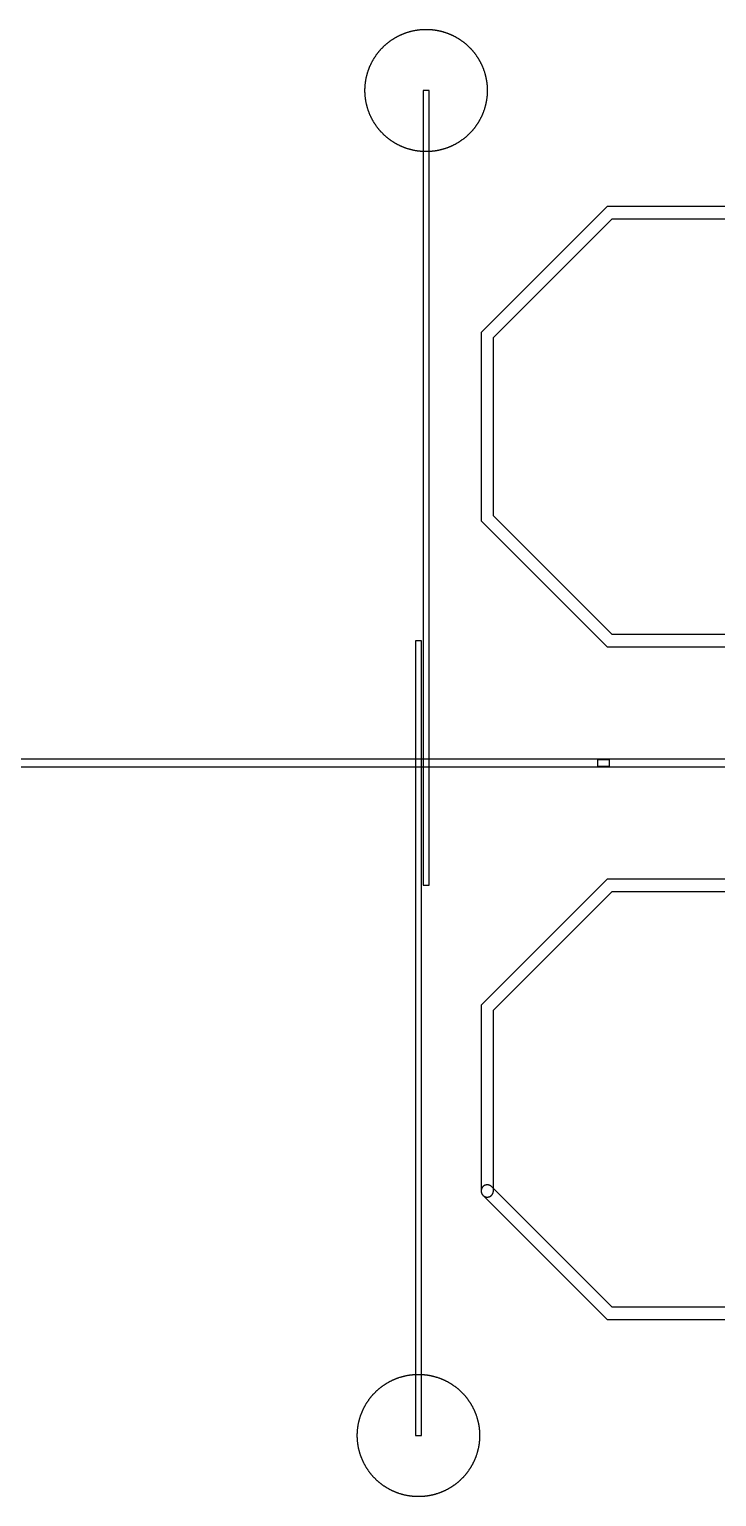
# Model space of a CAD drawing. Extents: x -44500 to 44500, y -47000 to 47000.
# Drawn here: x -12488 to -1249, y -47000 to -23000 of the extents above; entities that cross this region are included whole.
import ezdxf

# ---------------------------------------------------------------- set-up
doc = ezdxf.new("R2010")
doc.units = 0
doc.layers.add('Active', color=80, linetype='CONTINUOUS')
doc.layers.add('Metal1', color=160, linetype='CONTINUOUS')

msp = doc.modelspace()

# ---------------------------------------------------------------- linework, layer by layer
at = {"layer": 'Active'}
for points in [[(-5000.1, -24014.1), (-5000.4, -24028.2), (-5000.9, -24042.3), (-5001.6, -24056.35), (-5002.05, -24063.4), (-5002.5, -24070.4), (-5003, -24077.4), (-5003.6, -24084.45), (-5004.2, -24091.45), (-5004.9, -24098.5), (-5005.6, -24105.5), (-5006.35, -24112.5), (-5008.05, -24126.5), (-5008.95, -24133.45), (-5009.95, -24140.45), (-5010.95, -24147.4), (-5012, -24154.35), (-5013.1, -24161.3), (-5014.3, -24168.3), (-5015.5, -24175.2), (-5016.75, -24182.15), (-5018.05, -24189.05), (-5019.4, -24196), (-5020.8, -24202.85), (-5022.25, -24209.75), (-5023.75, -24216.6), (-5025.3, -24223.5), (-5026.9, -24230.35), (-5028.55, -24237.2), (-5030.25, -24244.05), (-5032, -24250.9), (-5033.8, -24257.7), (-5035.65, -24264.5), (-5037.5, -24271.25), (-5039.45, -24278.05), (-5041.45, -24284.85), (-5043.45, -24291.55), (-5045.55, -24298.3), (-5047.65, -24305), (-5052.05, -24318.4), (-5054.35, -24325.1), (-5056.65, -24331.75), (-5059, -24338.35), (-5061.4, -24345), (-5063.85, -24351.6), (-5066.35, -24358.15), (-5068.9, -24364.75), (-5071.5, -24371.3), (-5074.1, -24377.75), (-5076.8, -24384.3), (-5079.55, -24390.85), (-5082.3, -24397.25), (-5085.15, -24403.75), (-5088, -24410.15), (-5090.9, -24416.55), (-5093.85, -24422.95), (-5096.85, -24429.3), (-5099.9, -24435.65), (-5103, -24442), (-5106.15, -24448.35), (-5109.35, -24454.65), (-5112.55, -24460.9), (-5115.8, -24467.1), (-5119.1, -24473.3), (-5122.5, -24479.55), (-5125.85, -24485.65), (-5129.3, -24491.8), (-5132.8, -24497.95), (-5136.35, -24504.05), (-5139.9, -24510.1), (-5143.55, -24516.2), (-5147.15, -24522.15), (-5150.85, -24528.15), (-5154.65, -24534.2), (-5158.4, -24540.1), (-5162.25, -24546.05), (-5166.1, -24551.9), (-5170, -24557.75), (-5173.95, -24563.55), (-5177.95, -24569.4), (-5182, -24575.2), (-5186.05, -24580.9), (-5190.15, -24586.6), (-5194.3, -24592.3), (-5198.5, -24597.95), (-5202.75, -24603.6), (-5207, -24609.2), (-5211.3, -24614.75), (-5215.65, -24620.3), (-5220.05, -24625.8), (-5224.5, -24631.3), (-5228.95, -24636.75), (-5233.45, -24642.15), (-5238, -24647.55), (-5242.6, -24652.95), (-5247.2, -24658.2), (-5251.85, -24663.5), (-5256.55, -24668.75), (-5261.3, -24674), (-5266.05, -24679.2), (-5270.8, -24684.3), (-5275.7, -24689.45), (-5280.55, -24694.5), (-5285.45, -24699.55), (-5290.4, -24704.6), (-5295.4, -24709.6), (-5300.45, -24714.55), (-5305.5, -24719.45), (-5310.55, -24724.3), (-5315.7, -24729.2), (-5320.8, -24733.95), (-5326, -24738.7), (-5331.25, -24743.45), (-5336.5, -24748.15), (-5341.8, -24752.8), (-5347.05, -24757.4), (-5352.45, -24762), (-5357.85, -24766.55), (-5363.25, -24771.05), (-5368.7, -24775.5), (-5374.2, -24779.95), (-5379.7, -24784.35), (-5385.25, -24788.7), (-5390.8, -24793), (-5396.4, -24797.25), (-5402.05, -24801.5), (-5407.7, -24805.7), (-5413.4, -24809.85), (-5419.1, -24813.95), (-5424.8, -24818), (-5430.6, -24822.05), (-5436.45, -24826.05), (-5442.25, -24830), (-5448.1, -24833.9), (-5453.95, -24837.75), (-5459.9, -24841.6), (-5465.8, -24845.35), (-5471.85, -24849.15), (-5477.85, -24852.85), (-5483.8, -24856.45), (-5489.9, -24860.1), (-5495.95, -24863.65), (-5502.05, -24867.2), (-5508.2, -24870.7), (-5514.35, -24874.15), (-5520.45, -24877.5), (-5526.7, -24880.9), (-5532.9, -24884.2), (-5539.1, -24887.45), (-5545.35, -24890.65), (-5551.65, -24893.85), (-5558, -24897), (-5564.35, -24900.1), (-5570.7, -24903.15), (-5577.05, -24906.15), (-5583.45, -24909.1), (-5589.85, -24912), (-5596.25, -24914.85), (-5602.75, -24917.7), (-5609.15, -24920.45), (-5615.7, -24923.2), (-5622.25, -24925.9), (-5628.7, -24928.5), (-5635.25, -24931.1), (-5641.85, -24933.65), (-5648.4, -24936.15), (-5655, -24938.6), (-5661.65, -24941), (-5668.25, -24943.35), (-5674.9, -24945.65), (-5681.6, -24947.95), (-5695, -24952.35), (-5701.7, -24954.45), (-5708.45, -24956.55), (-5715.15, -24958.55), (-5721.95, -24960.55), (-5728.75, -24962.5), (-5735.5, -24964.35), (-5742.3, -24966.2), (-5749.1, -24968), (-5755.95, -24969.75), (-5762.8, -24971.45), (-5769.65, -24973.1), (-5776.5, -24974.7), (-5783.4, -24976.25), (-5790.25, -24977.75), (-5797.15, -24979.2), (-5804, -24980.6), (-5810.95, -24981.95), (-5817.85, -24983.25), (-5824.8, -24984.5), (-5831.7, -24985.7), (-5838.7, -24986.9), (-5845.65, -24988), (-5852.6, -24989.05), (-5859.55, -24990.05), (-5866.55, -24991.05), (-5873.5, -24991.95), (-5887.5, -24993.65), (-5894.5, -24994.4), (-5901.5, -24995.1), (-5908.55, -24995.8), (-5915.55, -24996.4), (-5922.6, -24997), (-5929.6, -24997.5), (-5936.6, -24997.95), (-5943.65, -24998.4), (-5957.7, -24999.1), (-5971.8, -24999.6), (-5985.9, -24999.9), (-6000, -25000), (-6014.1, -24999.9), (-6028.2, -24999.6), (-6042.3, -24999.1), (-6056.35, -24998.4), (-6063.4, -24997.95), (-6070.4, -24997.5), (-6077.4, -24997), (-6084.45, -24996.4), (-6091.45, -24995.8), (-6098.5, -24995.1), (-6105.5, -24994.4), (-6112.5, -24993.65), (-6126.5, -24991.95), (-6133.45, -24991.05), (-6140.45, -24990.05), (-6147.4, -24989.05), (-6154.35, -24988), (-6161.3, -24986.9), (-6168.3, -24985.7), (-6175.2, -24984.5), (-6182.15, -24983.25), (-6189.05, -24981.95), (-6196, -24980.6), (-6202.85, -24979.2), (-6209.75, -24977.75), (-6216.6, -24976.25), (-6223.5, -24974.7), (-6230.35, -24973.1), (-6237.2, -24971.45), (-6244.05, -24969.75), (-6250.9, -24968), (-6257.7, -24966.2), (-6264.5, -24964.35), (-6271.25, -24962.5), (-6278.05, -24960.55), (-6284.85, -24958.55), (-6291.55, -24956.55), (-6298.3, -24954.45), (-6305, -24952.35), (-6318.4, -24947.95), (-6325.1, -24945.65), (-6331.75, -24943.35), (-6338.35, -24941), (-6345, -24938.6), (-6351.6, -24936.15), (-6358.15, -24933.65), (-6364.75, -24931.1), (-6371.3, -24928.5), (-6377.75, -24925.9), (-6384.3, -24923.2), (-6390.85, -24920.45), (-6397.25, -24917.7), (-6403.75, -24914.85), (-6410.15, -24912), (-6416.55, -24909.1), (-6422.95, -24906.15), (-6429.3, -24903.15), (-6435.65, -24900.1), (-6442, -24897), (-6448.35, -24893.85), (-6454.65, -24890.65), (-6460.9, -24887.45), (-6467.1, -24884.2), (-6473.3, -24880.9), (-6479.55, -24877.5), (-6485.65, -24874.15), (-6491.8, -24870.7), (-6497.95, -24867.2), (-6504.05, -24863.65), (-6510.1, -24860.1), (-6516.2, -24856.45), (-6522.15, -24852.85), (-6528.15, -24849.15), (-6534.2, -24845.35), (-6540.1, -24841.6), (-6546.05, -24837.75), (-6551.9, -24833.9), (-6557.75, -24830), (-6563.55, -24826.05), (-6569.4, -24822.05), (-6575.2, -24818), (-6580.9, -24813.95), (-6586.6, -24809.85), (-6592.3, -24805.7), (-6597.95, -24801.5), (-6603.6, -24797.25), (-6609.2, -24793), (-6614.75, -24788.7), (-6620.3, -24784.35), (-6625.8, -24779.95), (-6631.3, -24775.5), (-6636.75, -24771.05), (-6642.15, -24766.55), (-6647.55, -24762), (-6652.95, -24757.4), (-6658.2, -24752.8), (-6663.5, -24748.15), (-6668.75, -24743.45), (-6674, -24738.7), (-6679.2, -24733.95), (-6684.3, -24729.2), (-6689.45, -24724.3), (-6694.5, -24719.45), (-6699.55, -24714.55), (-6704.6, -24709.6), (-6709.6, -24704.6), (-6714.55, -24699.55), (-6719.45, -24694.5), (-6724.3, -24689.45), (-6729.2, -24684.3), (-6733.95, -24679.2), (-6738.7, -24674), (-6743.45, -24668.75), (-6748.15, -24663.5), (-6752.8, -24658.2), (-6757.4, -24652.95), (-6762, -24647.55), (-6766.55, -24642.15), (-6771.05, -24636.75), (-6775.5, -24631.3), (-6779.95, -24625.8), (-6784.35, -24620.3), (-6788.7, -24614.75), (-6793, -24609.2), (-6797.25, -24603.6), (-6801.5, -24597.95), (-6805.7, -24592.3), (-6809.85, -24586.6), (-6813.95, -24580.9), (-6818, -24575.2), (-6822.05, -24569.4), (-6826.05, -24563.55), (-6830, -24557.75), (-6833.9, -24551.9), (-6837.75, -24546.05), (-6841.6, -24540.1), (-6845.35, -24534.2), (-6849.15, -24528.15), (-6852.85, -24522.15), (-6856.45, -24516.2), (-6860.1, -24510.1), (-6863.65, -24504.05), (-6867.2, -24497.95), (-6870.7, -24491.8), (-6874.15, -24485.65), (-6877.5, -24479.55), (-6880.9, -24473.3), (-6884.2, -24467.1), (-6887.45, -24460.9), (-6890.65, -24454.65), (-6893.85, -24448.35), (-6897, -24442), (-6900.1, -24435.65), (-6903.15, -24429.3), (-6906.15, -24422.95), (-6909.1, -24416.55), (-6912, -24410.15), (-6914.85, -24403.75), (-6917.7, -24397.25), (-6920.45, -24390.85), (-6923.2, -24384.3), (-6925.9, -24377.75), (-6928.5, -24371.3), (-6931.1, -24364.75), (-6933.65, -24358.15), (-6936.15, -24351.6), (-6938.6, -24345), (-6941, -24338.35), (-6943.35, -24331.75), (-6945.65, -24325.1), (-6947.95, -24318.4), (-6952.35, -24305), (-6954.45, -24298.3), (-6956.55, -24291.55), (-6958.55, -24284.85), (-6960.55, -24278.05), (-6962.5, -24271.25), (-6964.35, -24264.5), (-6966.2, -24257.7), (-6968, -24250.9), (-6969.75, -24244.05), (-6971.45, -24237.2), (-6973.1, -24230.35), (-6974.7, -24223.5), (-6976.25, -24216.6), (-6977.75, -24209.75), (-6979.2, -24202.85), (-6980.6, -24196), (-6981.95, -24189.05), (-6983.25, -24182.15), (-6984.5, -24175.2), (-6985.7, -24168.3), (-6986.9, -24161.3), (-6988, -24154.35), (-6989.05, -24147.4), (-6990.05, -24140.45), (-6991.05, -24133.45), (-6991.95, -24126.5), (-6993.65, -24112.5), (-6994.4, -24105.5), (-6995.1, -24098.5), (-6995.8, -24091.45), (-6996.4, -24084.45), (-6997, -24077.4), (-6997.5, -24070.4), (-6997.95, -24063.4), (-6998.4, -24056.35), (-6999.1, -24042.3), (-6999.6, -24028.2), (-6999.9, -24014.1), (-7000, -24000), (-6999.9, -23985.9), (-6999.6, -23971.8), (-6999.1, -23957.7), (-6998.4, -23943.65), (-6997.95, -23936.6), (-6997.5, -23929.6), (-6997, -23922.6), (-6996.4, -23915.55), (-6995.8, -23908.55), (-6995.1, -23901.5), (-6994.4, -23894.5), (-6993.65, -23887.5), (-6991.95, -23873.5), (-6991.05, -23866.55), (-6990.05, -23859.55), (-6989.05, -23852.6), (-6988, -23845.65), (-6986.9, -23838.7), (-6985.7, -23831.7), (-6984.5, -23824.8), (-6983.25, -23817.85), (-6981.95, -23810.95), (-6980.6, -23804), (-6979.2, -23797.15), (-6977.75, -23790.25), (-6976.25, -23783.4), (-6974.7, -23776.5), (-6973.1, -23769.65), (-6971.45, -23762.8), (-6969.75, -23755.95), (-6968, -23749.1), (-6966.2, -23742.3), (-6964.35, -23735.5), (-6962.5, -23728.75), (-6960.55, -23721.95), (-6958.55, -23715.15), (-6956.55, -23708.45), (-6954.45, -23701.7), (-6952.35, -23695), (-6947.95, -23681.6), (-6945.65, -23674.9), (-6943.35, -23668.25), (-6941, -23661.65), (-6938.6, -23655), (-6936.15, -23648.4), (-6933.65, -23641.85), (-6931.1, -23635.25), (-6928.5, -23628.7), (-6925.9, -23622.25), (-6923.2, -23615.7), (-6920.45, -23609.15), (-6917.7, -23602.75), (-6914.85, -23596.25), (-6912, -23589.85), (-6909.1, -23583.45), (-6906.15, -23577.05), (-6903.15, -23570.7), (-6900.1, -23564.35), (-6897, -23558), (-6893.85, -23551.65), (-6890.65, -23545.35), (-6887.45, -23539.1), (-6884.2, -23532.9), (-6880.9, -23526.7), (-6877.5, -23520.45), (-6874.15, -23514.35), (-6870.7, -23508.2), (-6867.2, -23502.05), (-6863.65, -23495.95), (-6860.1, -23489.9), (-6856.45, -23483.8), (-6852.85, -23477.85), (-6849.15, -23471.85), (-6845.35, -23465.8), (-6841.6, -23459.9), (-6837.75, -23453.95), (-6833.9, -23448.1), (-6830, -23442.25), (-6826.05, -23436.45), (-6822.05, -23430.6), (-6818, -23424.8), (-6813.95, -23419.1), (-6809.85, -23413.4), (-6805.7, -23407.7), (-6801.5, -23402.05), (-6797.25, -23396.4), (-6793, -23390.8), (-6788.7, -23385.25), (-6784.35, -23379.7), (-6779.95, -23374.2), (-6775.5, -23368.7), (-6771.05, -23363.25), (-6766.55, -23357.85), (-6762, -23352.45), (-6757.4, -23347.05), (-6752.8, -23341.8), (-6748.15, -23336.5), (-6743.45, -23331.25), (-6738.7, -23326), (-6733.95, -23320.8), (-6729.2, -23315.7), (-6724.3, -23310.55), (-6719.45, -23305.5), (-6714.55, -23300.45), (-6709.6, -23295.4), (-6704.6, -23290.4), (-6699.55, -23285.45), (-6694.5, -23280.55), (-6689.45, -23275.7), (-6684.3, -23270.8), (-6679.2, -23266.05), (-6674, -23261.3), (-6668.75, -23256.55), (-6663.5, -23251.85), (-6658.2, -23247.2), (-6652.95, -23242.6), (-6647.55, -23238), (-6642.15, -23233.45), (-6636.75, -23228.95), (-6631.3, -23224.5), (-6625.8, -23220.05), (-6620.3, -23215.65), (-6614.75, -23211.3), (-6609.2, -23207), (-6603.6, -23202.75), (-6597.95, -23198.5), (-6592.3, -23194.3), (-6586.6, -23190.15), (-6580.9, -23186.05), (-6575.2, -23182), (-6569.4, -23177.95), (-6563.55, -23173.95), (-6557.75, -23170), (-6551.9, -23166.1), (-6546.05, -23162.25), (-6540.1, -23158.4), (-6534.2, -23154.65), (-6528.15, -23150.85), (-6522.15, -23147.15), (-6516.2, -23143.55), (-6510.1, -23139.9), (-6504.05, -23136.35), (-6497.95, -23132.8), (-6491.8, -23129.3), (-6485.65, -23125.85), (-6479.55, -23122.5), (-6473.3, -23119.1), (-6467.1, -23115.8), (-6460.9, -23112.55), (-6454.65, -23109.35), (-6448.35, -23106.15), (-6442, -23103), (-6435.65, -23099.9), (-6429.3, -23096.85), (-6422.95, -23093.85), (-6416.55, -23090.9), (-6410.15, -23088), (-6403.75, -23085.15), (-6397.25, -23082.3), (-6390.85, -23079.55), (-6384.3, -23076.8), (-6377.75, -23074.1), (-6371.3, -23071.5), (-6364.75, -23068.9), (-6358.15, -23066.35), (-6351.6, -23063.85), (-6345, -23061.4), (-6338.35, -23059), (-6331.75, -23056.65), (-6325.1, -23054.35), (-6318.4, -23052.05), (-6305, -23047.65), (-6298.3, -23045.55), (-6291.55, -23043.45), (-6284.85, -23041.45), (-6278.05, -23039.45), (-6271.25, -23037.5), (-6264.5, -23035.65), (-6257.7, -23033.8), (-6250.9, -23032), (-6244.05, -23030.25), (-6237.2, -23028.55), (-6230.35, -23026.9), (-6223.5, -23025.3), (-6216.6, -23023.75), (-6209.75, -23022.25), (-6202.85, -23020.8), (-6196, -23019.4), (-6189.05, -23018.05), (-6182.15, -23016.75), (-6175.2, -23015.5), (-6168.3, -23014.3), (-6161.3, -23013.1), (-6154.35, -23012), (-6147.4, -23010.95), (-6140.45, -23009.95), (-6133.45, -23008.95), (-6126.5, -23008.05), (-6112.5, -23006.35), (-6105.5, -23005.6), (-6098.5, -23004.9), (-6091.45, -23004.2), (-6084.45, -23003.6), (-6077.4, -23003), (-6070.4, -23002.5), (-6063.4, -23002.05), (-6056.35, -23001.6), (-6042.3, -23000.9), (-6028.2, -23000.4), (-6014.1, -23000.1), (-6000, -23000), (-5985.9, -23000.1), (-5971.8, -23000.4), (-5957.7, -23000.9), (-5943.65, -23001.6), (-5936.6, -23002.05), (-5929.6, -23002.5), (-5922.6, -23003), (-5915.55, -23003.6), (-5908.55, -23004.2), (-5901.5, -23004.9), (-5894.5, -23005.6), (-5887.5, -23006.35), (-5873.5, -23008.05), (-5866.55, -23008.95), (-5859.55, -23009.95), (-5852.6, -23010.95), (-5845.65, -23012), (-5838.7, -23013.1), (-5831.7, -23014.3), (-5824.8, -23015.5), (-5817.85, -23016.75), (-5810.95, -23018.05), (-5804, -23019.4), (-5797.15, -23020.8), (-5790.25, -23022.25), (-5783.4, -23023.75), (-5776.5, -23025.3), (-5769.65, -23026.9), (-5762.8, -23028.55), (-5755.95, -23030.25), (-5749.1, -23032), (-5742.3, -23033.8), (-5735.5, -23035.65), (-5728.75, -23037.5), (-5721.95, -23039.45), (-5715.15, -23041.45), (-5708.45, -23043.45), (-5701.7, -23045.55), (-5695, -23047.65), (-5681.6, -23052.05), (-5674.9, -23054.35), (-5668.25, -23056.65), (-5661.65, -23059), (-5655, -23061.4), (-5648.4, -23063.85), (-5641.85, -23066.35), (-5635.25, -23068.9), (-5628.7, -23071.5), (-5622.25, -23074.1), (-5615.7, -23076.8), (-5609.15, -23079.55), (-5602.75, -23082.3), (-5596.25, -23085.15), (-5589.85, -23088), (-5583.45, -23090.9), (-5577.05, -23093.85), (-5570.7, -23096.85), (-5564.35, -23099.9), (-5558, -23103), (-5551.65, -23106.15), (-5545.35, -23109.35), (-5539.1, -23112.55), (-5532.9, -23115.8), (-5526.7, -23119.1), (-5520.45, -23122.5), (-5514.35, -23125.85), (-5508.2, -23129.3), (-5502.05, -23132.8), (-5495.95, -23136.35), (-5489.9, -23139.9), (-5483.8, -23143.55), (-5477.85, -23147.15), (-5471.85, -23150.85), (-5465.8, -23154.65), (-5459.9, -23158.4), (-5453.95, -23162.25), (-5448.1, -23166.1), (-5442.25, -23170), (-5436.45, -23173.95), (-5430.6, -23177.95), (-5424.8, -23182), (-5419.1, -23186.05), (-5413.4, -23190.15), (-5407.7, -23194.3), (-5402.05, -23198.5), (-5396.4, -23202.75), (-5390.8, -23207), (-5385.25, -23211.3), (-5379.7, -23215.65), (-5374.2, -23220.05), (-5368.7, -23224.5), (-5363.25, -23228.95), (-5357.85, -23233.45), (-5352.45, -23238), (-5347.05, -23242.6), (-5341.8, -23247.2), (-5336.5, -23251.85), (-5331.25, -23256.55), (-5326, -23261.3), (-5320.8, -23266.05), (-5315.7, -23270.8), (-5310.55, -23275.7), (-5305.5, -23280.55), (-5300.45, -23285.45), (-5295.4, -23290.4), (-5290.4, -23295.4), (-5285.45, -23300.45), (-5280.55, -23305.5), (-5275.7, -23310.55), (-5270.8, -23315.7), (-5266.05, -23320.8), (-5261.3, -23326), (-5256.55, -23331.25), (-5251.85, -23336.5), (-5247.2, -23341.8), (-5242.6, -23347.05), (-5238, -23352.45), (-5233.45, -23357.85), (-5228.95, -23363.25), (-5224.5, -23368.7), (-5220.05, -23374.2), (-5215.65, -23379.7), (-5211.3, -23385.25), (-5207, -23390.8), (-5202.75, -23396.4), (-5198.5, -23402.05), (-5194.3, -23407.7), (-5190.15, -23413.4), (-5186.05, -23419.1), (-5182, -23424.8), (-5177.95, -23430.6), (-5173.95, -23436.45), (-5170, -23442.25), (-5166.1, -23448.1), (-5162.25, -23453.95), (-5158.4, -23459.9), (-5154.65, -23465.8), (-5150.85, -23471.85), (-5147.15, -23477.85), (-5143.55, -23483.8), (-5139.9, -23489.9), (-5136.35, -23495.95), (-5132.8, -23502.05), (-5129.3, -23508.2), (-5125.85, -23514.35), (-5122.5, -23520.45), (-5119.1, -23526.7), (-5115.8, -23532.9), (-5112.55, -23539.1), (-5109.35, -23545.35), (-5106.15, -23551.65), (-5103, -23558), (-5099.9, -23564.35), (-5096.85, -23570.7), (-5093.85, -23577.05), (-5090.9, -23583.45), (-5088, -23589.85), (-5085.15, -23596.25), (-5082.3, -23602.75), (-5079.55, -23609.15), (-5076.8, -23615.7), (-5074.1, -23622.25), (-5071.5, -23628.7), (-5068.9, -23635.25), (-5066.35, -23641.85), (-5063.85, -23648.4), (-5061.4, -23655), (-5059, -23661.65), (-5056.65, -23668.25), (-5054.35, -23674.9), (-5052.05, -23681.6), (-5047.65, -23695), (-5045.55, -23701.7), (-5043.45, -23708.45), (-5041.45, -23715.15), (-5039.45, -23721.95), (-5037.5, -23728.75), (-5035.65, -23735.5), (-5033.8, -23742.3), (-5032, -23749.1), (-5030.25, -23755.95), (-5028.55, -23762.8), (-5026.9, -23769.65), (-5025.3, -23776.5), (-5023.75, -23783.4), (-5022.25, -23790.25), (-5020.8, -23797.15), (-5019.4, -23804), (-5018.05, -23810.95), (-5016.75, -23817.85), (-5015.5, -23824.8), (-5014.3, -23831.7), (-5013.1, -23838.7), (-5012, -23845.65), (-5010.95, -23852.6), (-5009.95, -23859.55), (-5008.95, -23866.55), (-5008.05, -23873.5), (-5006.35, -23887.5), (-5005.6, -23894.5), (-5004.9, -23901.5), (-5004.2, -23908.55), (-5003.6, -23915.55), (-5003, -23922.6), (-5002.5, -23929.6), (-5002.05, -23936.6), (-5001.6, -23943.65), (-5000.9, -23957.7), (-5000.4, -23971.8), (-5000.1, -23985.9), (-5000, -24000)], [(-6050, -37000), (-5950, -37000), (-5950, -24000), (-6050, -24000)], [(-6175, -46000), (-6075, -46000), (-6075, -33000), (-6175, -33000)], [(-5125.1, -46014.1), (-5125.4, -46028.2), (-5125.9, -46042.3), (-5126.6, -46056.35), (-5127.05, -46063.4), (-5127.5, -46070.4), (-5128, -46077.4), (-5128.6, -46084.45), (-5129.2, -46091.45), (-5129.9, -46098.5), (-5130.6, -46105.5), (-5131.35, -46112.5), (-5133.05, -46126.5), (-5133.95, -46133.45), (-5134.95, -46140.45), (-5135.95, -46147.4), (-5137, -46154.35), (-5138.1, -46161.3), (-5139.3, -46168.3), (-5140.5, -46175.2), (-5141.75, -46182.15), (-5143.05, -46189.05), (-5144.4, -46196), (-5145.8, -46202.85), (-5147.25, -46209.75), (-5148.75, -46216.6), (-5150.3, -46223.5), (-5151.9, -46230.35), (-5153.55, -46237.2), (-5155.25, -46244.05), (-5157, -46250.9), (-5158.8, -46257.7), (-5160.65, -46264.5), (-5162.5, -46271.25), (-5164.45, -46278.05), (-5166.45, -46284.85), (-5168.45, -46291.55), (-5170.55, -46298.3), (-5172.65, -46305), (-5177.05, -46318.4), (-5179.35, -46325.1), (-5181.65, -46331.75), (-5184, -46338.35), (-5186.4, -46345), (-5188.85, -46351.6), (-5191.35, -46358.15), (-5193.9, -46364.75), (-5196.5, -46371.3), (-5199.1, -46377.75), (-5201.8, -46384.3), (-5204.55, -46390.85), (-5207.3, -46397.25), (-5210.15, -46403.75), (-5213, -46410.15), (-5215.9, -46416.55), (-5218.85, -46422.95), (-5221.85, -46429.3), (-5224.9, -46435.65), (-5228, -46442), (-5231.15, -46448.35), (-5234.35, -46454.65), (-5237.55, -46460.9), (-5240.8, -46467.1), (-5244.1, -46473.3), (-5247.5, -46479.55), (-5250.85, -46485.65), (-5254.3, -46491.8), (-5257.8, -46497.95), (-5261.35, -46504.05), (-5264.9, -46510.1), (-5268.55, -46516.2), (-5272.15, -46522.15), (-5275.85, -46528.15), (-5279.65, -46534.2), (-5283.4, -46540.1), (-5287.25, -46546.05), (-5291.1, -46551.9), (-5295, -46557.75), (-5298.95, -46563.55), (-5302.95, -46569.4), (-5307, -46575.2), (-5311.05, -46580.9), (-5315.15, -46586.6), (-5319.3, -46592.3), (-5323.5, -46597.95), (-5327.75, -46603.6), (-5332, -46609.2), (-5336.3, -46614.75), (-5340.65, -46620.3), (-5345.05, -46625.8), (-5349.5, -46631.3), (-5353.95, -46636.75), (-5358.45, -46642.15), (-5363, -46647.55), (-5367.6, -46652.95), (-5372.2, -46658.2), (-5376.85, -46663.5), (-5381.55, -46668.75), (-5386.3, -46674), (-5391.05, -46679.2), (-5395.8, -46684.3), (-5400.7, -46689.45), (-5405.55, -46694.5), (-5410.45, -46699.55), (-5415.4, -46704.6), (-5420.4, -46709.6), (-5425.45, -46714.55), (-5430.5, -46719.45), (-5435.55, -46724.3), (-5440.7, -46729.2), (-5445.8, -46733.95), (-5451, -46738.7), (-5456.25, -46743.45), (-5461.5, -46748.15), (-5466.8, -46752.8), (-5472.05, -46757.4), (-5477.45, -46762), (-5482.85, -46766.55), (-5488.25, -46771.05), (-5493.7, -46775.5), (-5499.2, -46779.95), (-5504.7, -46784.35), (-5510.25, -46788.7), (-5515.8, -46793), (-5521.4, -46797.25), (-5527.05, -46801.5), (-5532.7, -46805.7), (-5538.4, -46809.85), (-5544.1, -46813.95), (-5549.8, -46818), (-5555.6, -46822.05), (-5561.45, -46826.05), (-5567.25, -46830), (-5573.1, -46833.9), (-5578.95, -46837.75), (-5584.9, -46841.6), (-5590.8, -46845.35), (-5596.85, -46849.15), (-5602.85, -46852.85), (-5608.8, -46856.45), (-5614.9, -46860.1), (-5620.95, -46863.65), (-5627.05, -46867.2), (-5633.2, -46870.7), (-5639.35, -46874.15), (-5645.45, -46877.5), (-5651.7, -46880.9), (-5657.9, -46884.2), (-5664.1, -46887.45), (-5670.35, -46890.65), (-5676.65, -46893.85), (-5683, -46897), (-5689.35, -46900.1), (-5695.7, -46903.15), (-5702.05, -46906.15), (-5708.45, -46909.1), (-5714.85, -46912), (-5721.25, -46914.85), (-5727.75, -46917.7), (-5734.15, -46920.45), (-5740.7, -46923.2), (-5747.25, -46925.9), (-5753.7, -46928.5), (-5760.25, -46931.1), (-5766.85, -46933.65), (-5773.4, -46936.15), (-5780, -46938.6), (-5786.65, -46941), (-5793.25, -46943.35), (-5799.9, -46945.65), (-5806.6, -46947.95), (-5820, -46952.35), (-5826.7, -46954.45), (-5833.45, -46956.55), (-5840.15, -46958.55), (-5846.95, -46960.55), (-5853.75, -46962.5), (-5860.5, -46964.35), (-5867.3, -46966.2), (-5874.1, -46968), (-5880.95, -46969.75), (-5887.8, -46971.45), (-5894.65, -46973.1), (-5901.5, -46974.7), (-5908.4, -46976.25), (-5915.25, -46977.75), (-5922.15, -46979.2), (-5929, -46980.6), (-5935.95, -46981.95), (-5942.85, -46983.25), (-5949.8, -46984.5), (-5956.7, -46985.7), (-5963.7, -46986.9), (-5970.65, -46988), (-5977.6, -46989.05), (-5984.55, -46990.05), (-5991.55, -46991.05), (-5998.5, -46991.95), (-6012.5, -46993.65), (-6019.5, -46994.4), (-6026.5, -46995.1), (-6033.55, -46995.8), (-6040.55, -46996.4), (-6047.6, -46997), (-6054.6, -46997.5), (-6061.6, -46997.95), (-6068.65, -46998.4), (-6082.7, -46999.1), (-6096.8, -46999.6), (-6110.9, -46999.9), (-6125, -47000), (-6139.1, -46999.9), (-6153.2, -46999.6), (-6167.3, -46999.1), (-6181.35, -46998.4), (-6188.4, -46997.95), (-6195.4, -46997.5), (-6202.4, -46997), (-6209.45, -46996.4), (-6216.45, -46995.8), (-6223.5, -46995.1), (-6230.5, -46994.4), (-6237.5, -46993.65), (-6251.5, -46991.95), (-6258.45, -46991.05), (-6265.45, -46990.05), (-6272.4, -46989.05), (-6279.35, -46988), (-6286.3, -46986.9), (-6293.3, -46985.7), (-6300.2, -46984.5), (-6307.15, -46983.25), (-6314.05, -46981.95), (-6321, -46980.6), (-6327.85, -46979.2), (-6334.75, -46977.75), (-6341.6, -46976.25), (-6348.5, -46974.7), (-6355.35, -46973.1), (-6362.2, -46971.45), (-6369.05, -46969.75), (-6375.9, -46968), (-6382.7, -46966.2), (-6389.5, -46964.35), (-6396.25, -46962.5), (-6403.05, -46960.55), (-6409.85, -46958.55), (-6416.55, -46956.55), (-6423.3, -46954.45), (-6430, -46952.35), (-6443.4, -46947.95), (-6450.1, -46945.65), (-6456.75, -46943.35), (-6463.35, -46941), (-6470, -46938.6), (-6476.6, -46936.15), (-6483.15, -46933.65), (-6489.75, -46931.1), (-6496.3, -46928.5), (-6502.75, -46925.9), (-6509.3, -46923.2), (-6515.85, -46920.45), (-6522.25, -46917.7), (-6528.75, -46914.85), (-6535.15, -46912), (-6541.55, -46909.1), (-6547.95, -46906.15), (-6554.3, -46903.15), (-6560.65, -46900.1), (-6567, -46897), (-6573.35, -46893.85), (-6579.65, -46890.65), (-6585.9, -46887.45), (-6592.1, -46884.2), (-6598.3, -46880.9), (-6604.55, -46877.5), (-6610.65, -46874.15), (-6616.8, -46870.7), (-6622.95, -46867.2), (-6629.05, -46863.65), (-6635.1, -46860.1), (-6641.2, -46856.45), (-6647.15, -46852.85), (-6653.15, -46849.15), (-6659.2, -46845.35), (-6665.1, -46841.6), (-6671.05, -46837.75), (-6676.9, -46833.9), (-6682.75, -46830), (-6688.55, -46826.05), (-6694.4, -46822.05), (-6700.2, -46818), (-6705.9, -46813.95), (-6711.6, -46809.85), (-6717.3, -46805.7), (-6722.95, -46801.5), (-6728.6, -46797.25), (-6734.2, -46793), (-6739.75, -46788.7), (-6745.3, -46784.35), (-6750.8, -46779.95), (-6756.3, -46775.5), (-6761.75, -46771.05), (-6767.15, -46766.55), (-6772.55, -46762), (-6777.95, -46757.4), (-6783.2, -46752.8), (-6788.5, -46748.15), (-6793.75, -46743.45), (-6799, -46738.7), (-6804.2, -46733.95), (-6809.3, -46729.2), (-6814.45, -46724.3), (-6819.5, -46719.45), (-6824.55, -46714.55), (-6829.6, -46709.6), (-6834.6, -46704.6), (-6839.55, -46699.55), (-6844.45, -46694.5), (-6849.3, -46689.45), (-6854.2, -46684.3), (-6858.95, -46679.2), (-6863.7, -46674), (-6868.45, -46668.75), (-6873.15, -46663.5), (-6877.8, -46658.2), (-6882.4, -46652.95), (-6887, -46647.55), (-6891.55, -46642.15), (-6896.05, -46636.75), (-6900.5, -46631.3), (-6904.95, -46625.8), (-6909.35, -46620.3), (-6913.7, -46614.75), (-6918, -46609.2), (-6922.25, -46603.6), (-6926.5, -46597.95), (-6930.7, -46592.3), (-6934.85, -46586.6), (-6938.95, -46580.9), (-6943, -46575.2), (-6947.05, -46569.4), (-6951.05, -46563.55), (-6955, -46557.75), (-6958.9, -46551.9), (-6962.75, -46546.05), (-6966.6, -46540.1), (-6970.35, -46534.2), (-6974.15, -46528.15), (-6977.85, -46522.15), (-6981.45, -46516.2), (-6985.1, -46510.1), (-6988.65, -46504.05), (-6992.2, -46497.95), (-6995.7, -46491.8), (-6999.15, -46485.65), (-7002.5, -46479.55), (-7005.9, -46473.3), (-7009.2, -46467.1), (-7012.45, -46460.9), (-7015.65, -46454.65), (-7018.85, -46448.35), (-7022, -46442), (-7025.1, -46435.65), (-7028.15, -46429.3), (-7031.15, -46422.95), (-7034.1, -46416.55), (-7037, -46410.15), (-7039.85, -46403.75), (-7042.7, -46397.25), (-7045.45, -46390.85), (-7048.2, -46384.3), (-7050.9, -46377.75), (-7053.5, -46371.3), (-7056.1, -46364.75), (-7058.65, -46358.15), (-7061.15, -46351.6), (-7063.6, -46345), (-7066, -46338.35), (-7068.35, -46331.75), (-7070.65, -46325.1), (-7072.95, -46318.4), (-7077.35, -46305), (-7079.45, -46298.3), (-7081.55, -46291.55), (-7083.55, -46284.85), (-7085.55, -46278.05), (-7087.5, -46271.25), (-7089.35, -46264.5), (-7091.2, -46257.7), (-7093, -46250.9), (-7094.75, -46244.05), (-7096.45, -46237.2), (-7098.1, -46230.35), (-7099.7, -46223.5), (-7101.25, -46216.6), (-7102.75, -46209.75), (-7104.2, -46202.85), (-7105.6, -46196), (-7106.95, -46189.05), (-7108.25, -46182.15), (-7109.5, -46175.2), (-7110.7, -46168.3), (-7111.9, -46161.3), (-7113, -46154.35), (-7114.05, -46147.4), (-7115.05, -46140.45), (-7116.05, -46133.45), (-7116.95, -46126.5), (-7118.65, -46112.5), (-7119.4, -46105.5), (-7120.1, -46098.5), (-7120.8, -46091.45), (-7121.4, -46084.45), (-7122, -46077.4), (-7122.5, -46070.4), (-7122.95, -46063.4), (-7123.4, -46056.35), (-7124.1, -46042.3), (-7124.6, -46028.2), (-7124.9, -46014.1), (-7125, -46000), (-7124.9, -45985.9), (-7124.6, -45971.8), (-7124.1, -45957.7), (-7123.4, -45943.65), (-7122.95, -45936.6), (-7122.5, -45929.6), (-7122, -45922.6), (-7121.4, -45915.55), (-7120.8, -45908.55), (-7120.1, -45901.5), (-7119.4, -45894.5), (-7118.65, -45887.5), (-7116.95, -45873.5), (-7116.05, -45866.55), (-7115.05, -45859.55), (-7114.05, -45852.6), (-7113, -45845.65), (-7111.9, -45838.7), (-7110.7, -45831.7), (-7109.5, -45824.8), (-7108.25, -45817.85), (-7106.95, -45810.95), (-7105.6, -45804), (-7104.2, -45797.15), (-7102.75, -45790.25), (-7101.25, -45783.4), (-7099.7, -45776.5), (-7098.1, -45769.65), (-7096.45, -45762.8), (-7094.75, -45755.95), (-7093, -45749.1), (-7091.2, -45742.3), (-7089.35, -45735.5), (-7087.5, -45728.75), (-7085.55, -45721.95), (-7083.55, -45715.15), (-7081.55, -45708.45), (-7079.45, -45701.7), (-7077.35, -45695), (-7072.95, -45681.6), (-7070.65, -45674.9), (-7068.35, -45668.25), (-7066, -45661.65), (-7063.6, -45655), (-7061.15, -45648.4), (-7058.65, -45641.85), (-7056.1, -45635.25), (-7053.5, -45628.7), (-7050.9, -45622.25), (-7048.2, -45615.7), (-7045.45, -45609.15), (-7042.7, -45602.75), (-7039.85, -45596.25), (-7037, -45589.85), (-7034.1, -45583.45), (-7031.15, -45577.05), (-7028.15, -45570.7), (-7025.1, -45564.35), (-7022, -45558), (-7018.85, -45551.65), (-7015.65, -45545.35), (-7012.45, -45539.1), (-7009.2, -45532.9), (-7005.9, -45526.7), (-7002.5, -45520.45), (-6999.15, -45514.35), (-6995.7, -45508.2), (-6992.2, -45502.05), (-6988.65, -45495.95), (-6985.1, -45489.9), (-6981.45, -45483.8), (-6977.85, -45477.85), (-6974.15, -45471.85), (-6970.35, -45465.8), (-6966.6, -45459.9), (-6962.75, -45453.95), (-6958.9, -45448.1), (-6955, -45442.25), (-6951.05, -45436.45), (-6947.05, -45430.6), (-6943, -45424.8), (-6938.95, -45419.1), (-6934.85, -45413.4), (-6930.7, -45407.7), (-6926.5, -45402.05), (-6922.25, -45396.4), (-6918, -45390.8), (-6913.7, -45385.25), (-6909.35, -45379.7), (-6904.95, -45374.2), (-6900.5, -45368.7), (-6896.05, -45363.25), (-6891.55, -45357.85), (-6887, -45352.45), (-6882.4, -45347.05), (-6877.8, -45341.8), (-6873.15, -45336.5), (-6868.45, -45331.25), (-6863.7, -45326), (-6858.95, -45320.8), (-6854.2, -45315.7), (-6849.3, -45310.55), (-6844.45, -45305.5), (-6839.55, -45300.45), (-6834.6, -45295.4), (-6829.6, -45290.4), (-6824.55, -45285.45), (-6819.5, -45280.55), (-6814.45, -45275.7), (-6809.3, -45270.8), (-6804.2, -45266.05), (-6799, -45261.3), (-6793.75, -45256.55), (-6788.5, -45251.85), (-6783.2, -45247.2), (-6777.95, -45242.6), (-6772.55, -45238), (-6767.15, -45233.45), (-6761.75, -45228.95), (-6756.3, -45224.5), (-6750.8, -45220.05), (-6745.3, -45215.65), (-6739.75, -45211.3), (-6734.2, -45207), (-6728.6, -45202.75), (-6722.95, -45198.5), (-6717.3, -45194.3), (-6711.6, -45190.15), (-6705.9, -45186.05), (-6700.2, -45182), (-6694.4, -45177.95), (-6688.55, -45173.95), (-6682.75, -45170), (-6676.9, -45166.1), (-6671.05, -45162.25), (-6665.1, -45158.4), (-6659.2, -45154.65), (-6653.15, -45150.85), (-6647.15, -45147.15), (-6641.2, -45143.55), (-6635.1, -45139.9), (-6629.05, -45136.35), (-6622.95, -45132.8), (-6616.8, -45129.3), (-6610.65, -45125.85), (-6604.55, -45122.5), (-6598.3, -45119.1), (-6592.1, -45115.8), (-6585.9, -45112.55), (-6579.65, -45109.35), (-6573.35, -45106.15), (-6567, -45103), (-6560.65, -45099.9), (-6554.3, -45096.85), (-6547.95, -45093.85), (-6541.55, -45090.9), (-6535.15, -45088), (-6528.75, -45085.15), (-6522.25, -45082.3), (-6515.85, -45079.55), (-6509.3, -45076.8), (-6502.75, -45074.1), (-6496.3, -45071.5), (-6489.75, -45068.9), (-6483.15, -45066.35), (-6476.6, -45063.85), (-6470, -45061.4), (-6463.35, -45059), (-6456.75, -45056.65), (-6450.1, -45054.35), (-6443.4, -45052.05), (-6430, -45047.65), (-6423.3, -45045.55), (-6416.55, -45043.45), (-6409.85, -45041.45), (-6403.05, -45039.45), (-6396.25, -45037.5), (-6389.5, -45035.65), (-6382.7, -45033.8), (-6375.9, -45032), (-6369.05, -45030.25), (-6362.2, -45028.55), (-6355.35, -45026.9), (-6348.5, -45025.3), (-6341.6, -45023.75), (-6334.75, -45022.25), (-6327.85, -45020.8), (-6321, -45019.4), (-6314.05, -45018.05), (-6307.15, -45016.75), (-6300.2, -45015.5), (-6293.3, -45014.3), (-6286.3, -45013.1), (-6279.35, -45012), (-6272.4, -45010.95), (-6265.45, -45009.95), (-6258.45, -45008.95), (-6251.5, -45008.05), (-6237.5, -45006.35), (-6230.5, -45005.6), (-6223.5, -45004.9), (-6216.45, -45004.2), (-6209.45, -45003.6), (-6202.4, -45003), (-6195.4, -45002.5), (-6188.4, -45002.05), (-6181.35, -45001.6), (-6167.3, -45000.9), (-6153.2, -45000.4), (-6139.1, -45000.1), (-6125, -45000), (-6110.9, -45000.1), (-6096.8, -45000.4), (-6082.7, -45000.9), (-6068.65, -45001.6), (-6061.6, -45002.05), (-6054.6, -45002.5), (-6047.6, -45003), (-6040.55, -45003.6), (-6033.55, -45004.2), (-6026.5, -45004.9), (-6019.5, -45005.6), (-6012.5, -45006.35), (-5998.5, -45008.05), (-5991.55, -45008.95), (-5984.55, -45009.95), (-5977.6, -45010.95), (-5970.65, -45012), (-5963.7, -45013.1), (-5956.7, -45014.3), (-5949.8, -45015.5), (-5942.85, -45016.75), (-5935.95, -45018.05), (-5929, -45019.4), (-5922.15, -45020.8), (-5915.25, -45022.25), (-5908.4, -45023.75), (-5901.5, -45025.3), (-5894.65, -45026.9), (-5887.8, -45028.55), (-5880.95, -45030.25), (-5874.1, -45032), (-5867.3, -45033.8), (-5860.5, -45035.65), (-5853.75, -45037.5), (-5846.95, -45039.45), (-5840.15, -45041.45), (-5833.45, -45043.45), (-5826.7, -45045.55), (-5820, -45047.65), (-5806.6, -45052.05), (-5799.9, -45054.35), (-5793.25, -45056.65), (-5786.65, -45059), (-5780, -45061.4), (-5773.4, -45063.85), (-5766.85, -45066.35), (-5760.25, -45068.9), (-5753.7, -45071.5), (-5747.25, -45074.1), (-5740.7, -45076.8), (-5734.15, -45079.55), (-5727.75, -45082.3), (-5721.25, -45085.15), (-5714.85, -45088), (-5708.45, -45090.9), (-5702.05, -45093.85), (-5695.7, -45096.85), (-5689.35, -45099.9), (-5683, -45103), (-5676.65, -45106.15), (-5670.35, -45109.35), (-5664.1, -45112.55), (-5657.9, -45115.8), (-5651.7, -45119.1), (-5645.45, -45122.5), (-5639.35, -45125.85), (-5633.2, -45129.3), (-5627.05, -45132.8), (-5620.95, -45136.35), (-5614.9, -45139.9), (-5608.8, -45143.55), (-5602.85, -45147.15), (-5596.85, -45150.85), (-5590.8, -45154.65), (-5584.9, -45158.4), (-5578.95, -45162.25), (-5573.1, -45166.1), (-5567.25, -45170), (-5561.45, -45173.95), (-5555.6, -45177.95), (-5549.8, -45182), (-5544.1, -45186.05), (-5538.4, -45190.15), (-5532.7, -45194.3), (-5527.05, -45198.5), (-5521.4, -45202.75), (-5515.8, -45207), (-5510.25, -45211.3), (-5504.7, -45215.65), (-5499.2, -45220.05), (-5493.7, -45224.5), (-5488.25, -45228.95), (-5482.85, -45233.45), (-5477.45, -45238), (-5472.05, -45242.6), (-5466.8, -45247.2), (-5461.5, -45251.85), (-5456.25, -45256.55), (-5451, -45261.3), (-5445.8, -45266.05), (-5440.7, -45270.8), (-5435.55, -45275.7), (-5430.5, -45280.55), (-5425.45, -45285.45), (-5420.4, -45290.4), (-5415.4, -45295.4), (-5410.45, -45300.45), (-5405.55, -45305.5), (-5400.7, -45310.55), (-5395.8, -45315.7), (-5391.05, -45320.8), (-5386.3, -45326), (-5381.55, -45331.25), (-5376.85, -45336.5), (-5372.2, -45341.8), (-5367.6, -45347.05), (-5363, -45352.45), (-5358.45, -45357.85), (-5353.95, -45363.25), (-5349.5, -45368.7), (-5345.05, -45374.2), (-5340.65, -45379.7), (-5336.3, -45385.25), (-5332, -45390.8), (-5327.75, -45396.4), (-5323.5, -45402.05), (-5319.3, -45407.7), (-5315.15, -45413.4), (-5311.05, -45419.1), (-5307, -45424.8), (-5302.95, -45430.6), (-5298.95, -45436.45), (-5295, -45442.25), (-5291.1, -45448.1), (-5287.25, -45453.95), (-5283.4, -45459.9), (-5279.65, -45465.8), (-5275.85, -45471.85), (-5272.15, -45477.85), (-5268.55, -45483.8), (-5264.9, -45489.9), (-5261.35, -45495.95), (-5257.8, -45502.05), (-5254.3, -45508.2), (-5250.85, -45514.35), (-5247.5, -45520.45), (-5244.1, -45526.7), (-5240.8, -45532.9), (-5237.55, -45539.1), (-5234.35, -45545.35), (-5231.15, -45551.65), (-5228, -45558), (-5224.9, -45564.35), (-5221.85, -45570.7), (-5218.85, -45577.05), (-5215.9, -45583.45), (-5213, -45589.85), (-5210.15, -45596.25), (-5207.3, -45602.75), (-5204.55, -45609.15), (-5201.8, -45615.7), (-5199.1, -45622.25), (-5196.5, -45628.7), (-5193.9, -45635.25), (-5191.35, -45641.85), (-5188.85, -45648.4), (-5186.4, -45655), (-5184, -45661.65), (-5181.65, -45668.25), (-5179.35, -45674.9), (-5177.05, -45681.6), (-5172.65, -45695), (-5170.55, -45701.7), (-5168.45, -45708.45), (-5166.45, -45715.15), (-5164.45, -45721.95), (-5162.5, -45728.75), (-5160.65, -45735.5), (-5158.8, -45742.3), (-5157, -45749.1), (-5155.25, -45755.95), (-5153.55, -45762.8), (-5151.9, -45769.65), (-5150.3, -45776.5), (-5148.75, -45783.4), (-5147.25, -45790.25), (-5145.8, -45797.15), (-5144.4, -45804), (-5143.05, -45810.95), (-5141.75, -45817.85), (-5140.5, -45824.8), (-5139.3, -45831.7), (-5138.1, -45838.7), (-5137, -45845.65), (-5135.95, -45852.6), (-5134.95, -45859.55), (-5133.95, -45866.55), (-5133.05, -45873.5), (-5131.35, -45887.5), (-5130.6, -45894.5), (-5129.9, -45901.5), (-5129.2, -45908.55), (-5128.6, -45915.55), (-5128, -45922.6), (-5127.5, -45929.6), (-5127.05, -45936.6), (-5126.6, -45943.65), (-5125.9, -45957.7), (-5125.4, -45971.8), (-5125.1, -45985.9), (-5125, -46000)]]:
    msp.add_lwpolyline(points, close=True, dxfattribs=at)
at = {"layer": 'Metal1'}
for points in [[(13064.99, -25900), (-3041.42, -25900), (-5100, -27958.58), (-5100, -31041.42), (-3041.42, -33100), (2500, -33100)], [(2500, -32900), (-2958.58, -32900), (-4900, -30958.58), (-4900, -28041.42), (-2958.58, -26100), (12935.01, -26100)], [(2450, -36900), (-3041.42, -36900), (-5100, -38958.58), (-5100, -42000), (-5099.9, -42004.45), (-5099.6, -42008.85), (-5099.1, -42013.25), (-5098.8, -42015.4), (-5098.4, -42017.65), (-5098, -42019.8), (-5097.55, -42021.95), (-5097.05, -42024.1), (-5096.5, -42026.2), (-5095.25, -42030.45), (-5094.55, -42032.55), (-5093.8, -42034.65), (-5093, -42036.75), (-5092.15, -42038.8), (-5091.25, -42040.85), (-5090.35, -42042.85), (-5089.4, -42044.8), (-5088.35, -42046.8), (-5087.3, -42048.75), (-5086.25, -42050.6), (-5085.1, -42052.5), (-5083.9, -42054.4), (-5082.7, -42056.2), (-5081.4, -42058.05), (-5080.1, -42059.85), (-5078.75, -42061.6), (-5077.4, -42063.3), (-5075.95, -42065.05), (-5074.55, -42066.65), (-5071.5, -42069.9), (-5069.9, -42071.5), (-5066.65, -42074.55), (-5065.05, -42075.95), (-5063.3, -42077.4), (-5061.6, -42078.75), (-5059.85, -42080.1), (-5058.05, -42081.4), (-5056.2, -42082.7), (-5054.4, -42083.9), (-5052.5, -42085.1), (-5050.6, -42086.25), (-5048.75, -42087.3), (-5046.8, -42088.35), (-5044.8, -42089.4), (-5042.85, -42090.35), (-5040.85, -42091.25), (-5038.8, -42092.15), (-5036.75, -42093), (-5034.65, -42093.8), (-5032.55, -42094.55), (-5030.45, -42095.25), (-5026.2, -42096.5), (-5024.1, -42097.05), (-5021.95, -42097.55), (-5019.8, -42098), (-5017.65, -42098.4), (-5015.4, -42098.8), (-5013.25, -42099.1), (-5008.85, -42099.6), (-5004.45, -42099.9), (-5000, -42100), (-4995.55, -42099.9), (-4991.15, -42099.6), (-4986.75, -42099.1), (-4984.6, -42098.8), (-4982.35, -42098.4), (-4980.2, -42098), (-4978.05, -42097.55), (-4975.9, -42097.05), (-4973.8, -42096.5), (-4969.55, -42095.25), (-4967.45, -42094.55), (-4965.35, -42093.8), (-4963.25, -42093), (-4961.2, -42092.15), (-4959.15, -42091.25), (-4957.15, -42090.35), (-4955.2, -42089.4), (-4953.2, -42088.35), (-4951.25, -42087.3), (-4949.4, -42086.25), (-4947.5, -42085.1), (-4945.6, -42083.9), (-4943.8, -42082.7), (-4941.95, -42081.4), (-4940.15, -42080.1), (-4938.4, -42078.75), (-4936.7, -42077.4), (-4934.95, -42075.95), (-4933.35, -42074.55), (-4930.1, -42071.5), (-4928.5, -42069.9), (-4925.45, -42066.65), (-4924.05, -42065.05), (-4922.6, -42063.3), (-4921.25, -42061.6), (-4919.9, -42059.85), (-4918.6, -42058.05), (-4917.3, -42056.2), (-4916.1, -42054.4), (-4914.9, -42052.5), (-4913.75, -42050.6), (-4912.7, -42048.75), (-4911.65, -42046.8), (-4910.6, -42044.8), (-4909.65, -42042.85), (-4908.75, -42040.85), (-4907.85, -42038.8), (-4907, -42036.75), (-4906.2, -42034.65), (-4905.45, -42032.55), (-4904.75, -42030.45), (-4903.5, -42026.2), (-4902.95, -42024.1), (-4902.45, -42021.95), (-4902, -42019.8), (-4901.6, -42017.65), (-4901.2, -42015.4), (-4900.9, -42013.25), (-4900.4, -42008.85), (-4900.1, -42004.45), (-4900, -42000), (-4900, -39041.42), (-2958.58, -37100), (2450, -37100)], [(12935.01, -43900), (-2958.58, -43900), (-4929.29, -41929.29), (-4929.3, -41929.3), (-4930.1, -41928.5), (-4933.35, -41925.45), (-4934.95, -41924.05), (-4936.7, -41922.6), (-4938.4, -41921.25), (-4940.15, -41919.9), (-4941.95, -41918.6), (-4943.8, -41917.3), (-4945.6, -41916.1), (-4947.5, -41914.9), (-4949.4, -41913.75), (-4951.25, -41912.7), (-4953.2, -41911.65), (-4955.2, -41910.6), (-4957.15, -41909.65), (-4959.15, -41908.75), (-4961.2, -41907.85), (-4963.25, -41907), (-4965.35, -41906.2), (-4967.45, -41905.45), (-4969.55, -41904.75), (-4973.8, -41903.5), (-4975.9, -41902.95), (-4978.05, -41902.45), (-4980.2, -41902), (-4982.35, -41901.6), (-4984.6, -41901.2), (-4986.75, -41900.9), (-4991.15, -41900.4), (-4995.55, -41900.1), (-5000, -41900), (-5004.45, -41900.1), (-5008.85, -41900.4), (-5013.25, -41900.9), (-5015.4, -41901.2), (-5017.65, -41901.6), (-5019.8, -41902), (-5021.95, -41902.45), (-5024.1, -41902.95), (-5026.2, -41903.5), (-5030.45, -41904.75), (-5032.55, -41905.45), (-5034.65, -41906.2), (-5036.75, -41907), (-5038.8, -41907.85), (-5040.85, -41908.75), (-5042.85, -41909.65), (-5044.8, -41910.6), (-5046.8, -41911.65), (-5048.75, -41912.7), (-5050.6, -41913.75), (-5052.5, -41914.9), (-5054.4, -41916.1), (-5056.2, -41917.3), (-5058.05, -41918.6), (-5059.85, -41919.9), (-5061.6, -41921.25), (-5063.3, -41922.6), (-5065.05, -41924.05), (-5066.65, -41925.45), (-5069.9, -41928.5), (-5071.5, -41930.1), (-5074.55, -41933.35), (-5075.95, -41934.95), (-5077.4, -41936.7), (-5078.75, -41938.4), (-5080.1, -41940.15), (-5081.4, -41941.95), (-5082.7, -41943.8), (-5083.9, -41945.6), (-5085.1, -41947.5), (-5086.25, -41949.4), (-5087.3, -41951.25), (-5088.35, -41953.2), (-5089.4, -41955.2), (-5090.35, -41957.15), (-5091.25, -41959.15), (-5092.15, -41961.2), (-5093, -41963.25), (-5093.8, -41965.35), (-5094.55, -41967.45), (-5095.25, -41969.55), (-5096.5, -41973.8), (-5097.05, -41975.9), (-5097.55, -41978.05), (-5098, -41980.2), (-5098.4, -41982.35), (-5098.8, -41984.6), (-5099.1, -41986.75), (-5099.6, -41991.15), (-5099.9, -41995.55), (-5100, -42000), (-5099.9, -42004.45), (-5099.6, -42008.85), (-5099.1, -42013.25), (-5098.8, -42015.4), (-5098.4, -42017.65), (-5098, -42019.8), (-5097.55, -42021.95), (-5097.05, -42024.1), (-5096.5, -42026.2), (-5095.25, -42030.45), (-5094.55, -42032.55), (-5093.8, -42034.65), (-5093, -42036.75), (-5092.15, -42038.8), (-5091.25, -42040.85), (-5090.35, -42042.85), (-5089.4, -42044.8), (-5088.35, -42046.8), (-5087.3, -42048.75), (-5086.25, -42050.6), (-5085.1, -42052.5), (-5083.9, -42054.4), (-5082.7, -42056.2), (-5081.4, -42058.05), (-5080.1, -42059.85), (-5078.75, -42061.6), (-5077.4, -42063.3), (-5075.95, -42065.05), (-5074.55, -42066.65), (-5071.5, -42069.9), (-5070.7, -42070.7), (-5070.71, -42070.71), (-3041.42, -44100), (13064.99, -44100)]]:
    msp.add_lwpolyline(points, dxfattribs=at)
for points in [[(3370, -34937.5), (-20000, -34937.5), (-20000, -35062.5), (3370, -35062.5)], [(-3200, -35050), (-3000, -35050), (-3000, -34950), (-3200, -34950)]]:
    msp.add_lwpolyline(points, close=True, dxfattribs=at)

doc.saveas('drawing.dxf')
